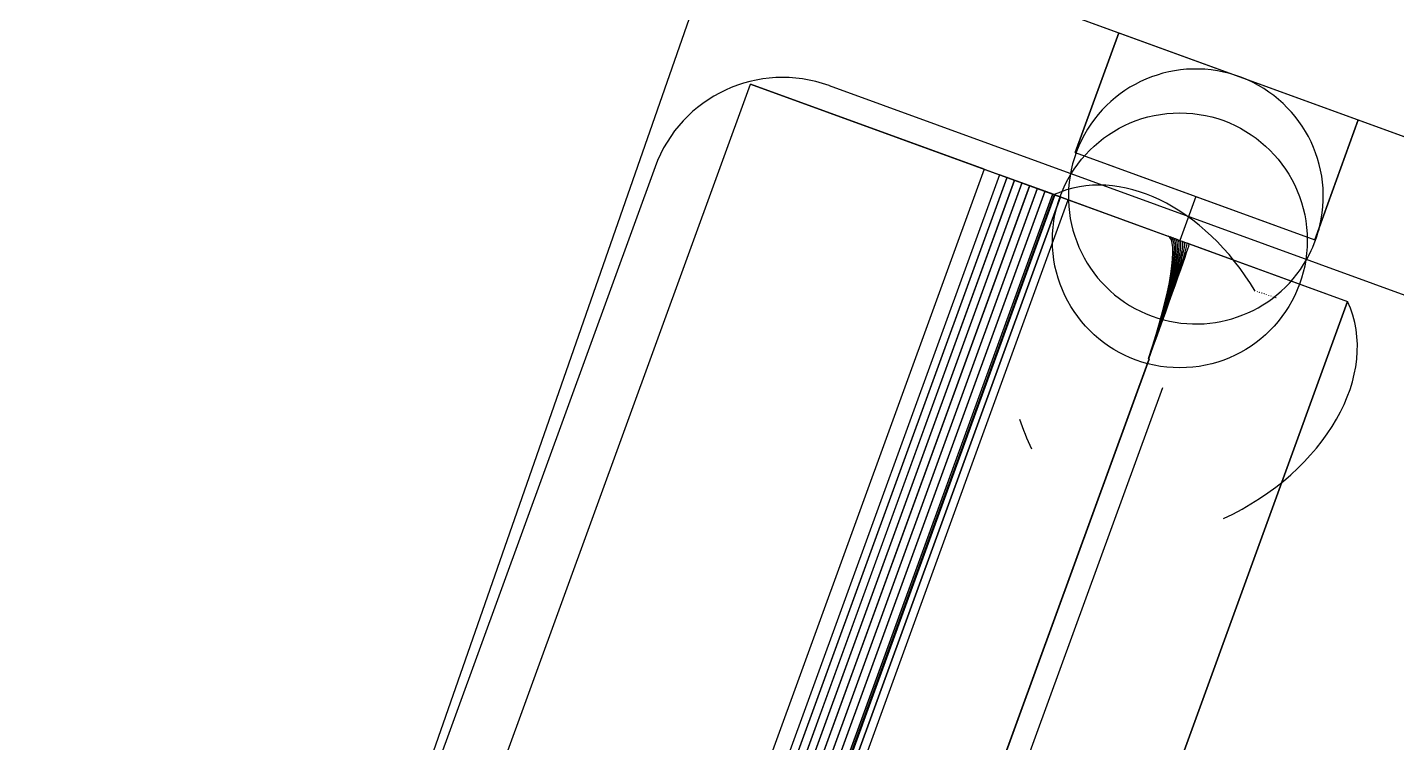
# Model space of a CAD drawing. Header units: millimetres. Extents: x -21.3 to 20, y -24.1 to 23.1.
# Drawn here: x -21.28 to -13.22, y 13.65 to 17.86 of the extents above; entities that cross this region are included whole.
import ezdxf

# ---------------------------------------------------------------- set-up
doc = ezdxf.new("R2010")
doc.units = ezdxf.units.MM

msp = doc.modelspace()

# ---------------------------------------------------------------- linework, layer by layer
for p, q in [((-16.41037442567893, 20.697196357189213, -6.2), (-21.275611877402007, 6.75641981282887, -6.2)), ((-16.41037442567893, 20.697196357189213), (-21.275611877402007, 6.75641981282887)), ((-16.41037442567893, 20.697196357189213, -6.2), (-21.275611877402007, 6.75641981282887, -6.2)), ((-16.41037442567893, 20.697196357189213), (-21.275611877402007, 6.75641981282887)), ((-16.405317479289188, 18.395322738227232), (-14.852777828016457, 17.83024451764593)), ((-16.405317479289188, 18.395322738227232), (-14.852777828016457, 17.83024451764593)), ((-16.405317479289188, 18.395322738227225, -5.850000100000036), (-11.894792899516828, 16.753626050264018, -5.850000100000036)), ((-16.405317479289188, 18.395322738227225, -5.850000100000036), (-11.894792899516828, 16.753626050264018, -5.850000100000036)), ((-15.109292935229034, 17.125475052829778), (-14.85277782773498, 17.83024451841928)), ((-14.852777827690385, 17.83024451854075, -5.2000000998098015), (-15.109292935184438, 17.12547505295124, -5.200000099828464)), ((-15.109292935229034, 17.125475052829778), (-14.85277782773498, 17.83024451841928)), ((-14.852777827690385, 17.83024451854075, -5.2000000998098015), (-15.109292935184438, 17.12547505295124, -5.200000099828464)), ((-14.852777827690385, 17.83024451854075, -5.2000000998098015), (-14.852777827734979, 17.83024451841928)), ((-14.852777827690385, 17.83024451854075, -5.2000000998098015), (-14.852777827734979, 17.83024451841928)), ((-14.852777827690385, 17.83024451854075, -5.2000000998098015), (-13.443238896511376, 17.317214303552642, -5.200000099809697)), ((-14.852777827690385, 17.83024451854075, -5.2000000998098015), (-13.443238896511376, 17.317214303552642, -5.200000099809697)), ((-19.858983987498004, 9.728896819536786, -6.200000000000001), (-17.020216797894953, 17.528345572059827, -6.200000000000001)), ((-19.858983987498004, 9.728896819536786, -6.200000000000001), (-17.020216797894953, 17.528345572059827, -6.200000000000001)), ((-17.02021679789495, 17.528345572059823, -6.2), (-13.506875896893725, 16.249594061265377, -6.2)), ((-15.644837839510636, 17.02774857037187, 2.1007586834577117), (-17.02021679789495, 17.528345572059827, -6.200000000000003)), ((-15.644837839510636, 17.02774857037187, 2.1007586834577117), (-17.02021679789495, 17.528345572059827, -6.200000000000003)), ((-17.02021679789495, 17.528345572059823, -6.2), (-13.506875896893725, 16.249594061265377, -6.2)), ((-16.556558430019106, 17.51921439315597), (-8.193294105024522, 14.475235117557519)), ((-16.556558430019106, 17.51921439315597), (-16.556558430019106, 17.51921439315597, 5.8)), ((-16.556558430019106, 17.51921439315597, 5.8), (-8.193294105024522, 14.475235117557519, 5.8)), ((-16.556558430019106, 17.51921439315597), (-8.193294105024522, 14.475235117557519)), ((-16.556558430019106, 17.51921439315597), (-16.556558430019106, 17.51921439315597, 5.8)), ((-16.556558430019106, 17.51921439315597, 5.8), (-8.193294105024522, 14.475235117557519, 5.8)), ((-13.699754004050023, 16.61244483784167), (-13.44323889655597, 17.31721430343118)), ((-13.699754004050023, 16.61244483784167), (-13.44323889655597, 17.31721430343118)), ((-13.443238896511374, 17.317214303552646, -5.200000099809695), (-13.699754004005428, 16.61244483796314, -5.200000099828357)), ((-13.443238896511374, 17.317214303552646, -5.200000099809695), (-13.699754004005428, 16.61244483796314, -5.200000099828357)), ((-13.443238896837594, 17.317214302657426), (-11.89479289951682, 16.753626050264025)), ((-13.443238896511374, 17.317214303552646, -5.200000099809695), (-13.443238896555968, 17.31721430343118)), ((-13.443238896511374, 17.317214303552646, -5.200000099809695), (-13.443238896555968, 17.31721430343118)), ((-13.443238896837594, 17.317214302657426), (-11.89479289951682, 16.753626050264025)), ((-15.109292935229035, 17.125475052829778), (-13.699754004050021, 16.61244483784167)), ((-15.109292935184438, 17.125475052951245, -5.200000099828462), (-14.399497609485522, 16.867130681975784, -5.200000099828409)), ((-15.109292935184438, 17.125475052951245, -5.200000099828462), (-15.109292935229032, 17.125475052829778)), ((-15.109292935229035, 17.125475052829778), (-13.699754004050021, 16.61244483784167)), ((-15.109292935184438, 17.125475052951245, -5.200000099828462), (-15.109292935229032, 17.125475052829778)), ((-15.109292935184438, 17.125475052951245, -5.200000099828462), (-14.399497609485522, 16.867130681975784, -5.200000099828409)), ((-17.581928641308366, 17.041076411187777), (-19.976069644588048, 10.463228065686419)), ((-17.581928641308366, 17.041076411187777), (-19.976069644588048, 10.463228065686419)), ((-17.581928641308366, 17.041076411187777, 5.8), (-19.976069644588048, 10.463228065686419, 5.8)), ((-17.581928641308366, 17.041076411187777, 5.8), (-19.976069644588048, 10.463228065686419, 5.8)), ((-15.644837839510641, 17.027748570371873, 2.1007586834577117), (-18.483605029113694, 9.22829981784883, 2.100758683457702)), ((-15.644837839510641, 17.027748570371873, 2.1007586834577117), (-18.483605029113694, 9.22829981784883, 2.100758683457702)), ((-17.581928641308366, 17.041076411187777), (-17.581928641308366, 17.041076411187777, 5.8)), ((-17.581928641308366, 17.041076411187777), (-17.581928641308366, 17.041076411187777, 5.8)), ((-15.644837839510641, 17.027748570371873, 2.1007586834577117), (-15.228400379231395, 16.876177730396815, 2.0226170035075945)), ((-15.644837839510641, 17.027748570371873, 2.1007586834577117), (-15.228400379231395, 16.876177730396815, 2.0226170035075945)), ((-15.555091088369045, 16.995083424334236, 2.6424029476144266), (-18.393858277972093, 9.195634671811193, 2.642402947614417)), ((-15.555091088369045, 16.995083424334236, 2.6424029476144266), (-18.393858277972093, 9.195634671811193, 2.642402947614417)), ((-15.511335521382064, 16.979157700367534, 2.6219251169965387), (-18.350102710985112, 9.17970894784449, 2.621925116996529)), ((-15.511335521382064, 16.979157700367534, 2.6219251169965387), (-18.350102710985112, 9.17970894784449, 2.621925116996529)), ((-18.348326526103293, 9.179062469416953, 2.6338592215535703), (-15.509559336500244, 16.978511221939996, 2.63385922155358)), ((-18.348326526103293, 9.179062469416953, 2.6338592215535703), (-15.509559336500244, 16.978511221939996, 2.63385922155358)), ((-15.467250784255809, 16.963112168268125, 2.6022630539006464), (-18.306017973858857, 9.163663415745082, 2.6022630539006366)), ((-15.467250784255809, 16.963112168268125, 2.6022630539006464), (-18.306017973858857, 9.163663415745082, 2.6022630539006366)), ((-18.30443777759061, 9.163088271339143, 2.614228328963761), (-15.465670587987562, 16.962537023862186, 2.6142283289637707)), ((-18.30443777759061, 9.163088271339143, 2.614228328963761), (-15.465670587987562, 16.962537023862186, 2.6142283289637707)), ((-15.422850305628272, 16.946951715660532, 2.58342274758164), (-18.26161749523132, 9.14750296313749, 2.58342274758163)), ((-15.422850305628272, 16.946951715660532, 2.58342274758164), (-18.26161749523132, 9.14750296313749, 2.58342274758163)), ((-18.26023376891974, 9.146999327947702, 2.5954155484121424), (-15.421466579316691, 16.946448080470745, 2.595415548412152)), ((-18.26023376891974, 9.146999327947702, 2.5954155484121424), (-15.421466579316691, 16.946448080470745, 2.595415548412152)), ((-15.378147610315354, 16.930681265175156, 2.565409936979333), (-18.216914799918403, 9.131232512652113, 2.5654099369793233)), ((-15.378147610315354, 16.930681265175156, 2.565409936979333), (-18.216914799918403, 9.131232512652113, 2.5654099369793233)), ((-18.215727965059934, 9.130800540090641, 2.577426610453914), (-15.376960775456885, 16.930249292613684, 2.577426610453924)), ((-18.215727965059934, 9.130800540090641, 2.577426610453914), (-15.376960775456885, 16.930249292613684, 2.577426610453924)), ((-15.232817032056028, 16.877785260560064, 4.5874081078910685), (-15.555091088369045, 16.995083424334233, 2.6424029476144266)), ((-15.555091088369045, 16.995083424334236, 2.6424029476144266), (-15.50955933650024, 16.978511221939996, 2.633859221553581)), ((-15.555091088369045, 16.995083424334236, 2.6424029476144266), (-15.50955933650024, 16.978511221939996, 2.633859221553581)), ((-15.232817032056028, 16.877785260560064, 4.5874081078910685), (-15.555091088369045, 16.995083424334233, 2.6424029476144266)), ((-15.509559336500239, 16.978511221939996, 2.63385922155358), (-15.51133552138206, 16.979157700367534, 2.621925116996538)), ((-15.511335521382064, 16.979157700367534, 2.6219251169965387), (-15.465670587987564, 16.962537023862186, 2.6142283289637716)), ((-15.511335521382064, 16.979157700367534, 2.6219251169965387), (-15.465670587987564, 16.962537023862186, 2.6142283289637716)), ((-15.509559336500239, 16.978511221939996, 2.63385922155358), (-15.51133552138206, 16.979157700367534, 2.621925116996538)), ((-15.465670587987564, 16.962537023862186, 2.6142283289637698), (-15.467250784255809, 16.963112168268125, 2.6022630539006464)), ((-15.467250784255809, 16.963112168268125, 2.6022630539006464), (-15.421466579316693, 16.946448080470745, 2.595415548412152)), ((-15.467250784255809, 16.963112168268125, 2.6022630539006464), (-15.421466579316693, 16.946448080470745, 2.595415548412152)), ((-15.465670587987564, 16.962537023862186, 2.6142283289637698), (-15.467250784255809, 16.963112168268125, 2.6022630539006464)), ((-15.421466579316693, 16.94644808047074, 2.595415548412152), (-15.42285030562827, 16.94695171566053, 2.58342274758164)), ((-15.422850305628272, 16.946951715660532, 2.58342274758164), (-15.376960775456885, 16.930249292613688, 2.5774266104539247)), ((-15.422850305628272, 16.946951715660532, 2.58342274758164), (-15.376960775456885, 16.930249292613688, 2.5774266104539247)), ((-15.421466579316693, 16.94644808047074, 2.595415548412152), (-15.42285030562827, 16.94695171566053, 2.58342274758164)), ((-15.376960775456883, 16.930249292613684, 2.5774266104539247), (-15.378147610315354, 16.930681265175156, 2.565409936979334)), ((-15.378147610315354, 16.930681265175156, 2.565409936979333), (-15.332166733307128, 16.913945594598708, 2.560266994693852)), ((-15.378147610315354, 16.930681265175156, 2.565409936979333), (-15.332166733307128, 16.913945594598708, 2.560266994693852)), ((-15.376960775456883, 16.930249292613684, 2.5774266104539247), (-15.378147610315354, 16.930681265175156, 2.565409936979334)), ((-15.333156315191099, 16.914305772948843, 2.5482301089703308), (-18.171923504794147, 9.1148570204258, 2.54823010897032)), ((-15.333156315191099, 16.914305772948843, 2.5482301089703308), (-18.171923504794147, 9.1148570204258, 2.54823010897032)), ((-18.17093392291018, 9.114496842075665, 2.5602669946938414), (-15.332166733307131, 16.913945594598708, 2.560266994693852)), ((-18.17093392291018, 9.114496842075665, 2.5602669946938414), (-15.332166733307131, 16.913945594598708, 2.560266994693852)), ((-15.287890125039835, 16.89783022711515, 2.531888496696669), (-18.126657314642884, 9.098381474592108, 2.5318884966966584)), ((-15.287890125039835, 16.89783022711515, 2.531888496696669), (-18.126657314642884, 9.098381474592108, 2.5318884966966584)), ((-18.125865287169646, 9.098093200167126, 2.543941928117113), (-15.287098097566597, 16.89754195269017, 2.543941928117124)), ((-18.125865287169646, 9.098093200167126, 2.543941928117113), (-15.287098097566597, 16.89754195269017, 2.543941928117124)), ((-15.242362828381593, 16.881259646284942, 2.5163900779717503), (-18.08113001798464, 9.081810893761899, 2.5163900779717396)), ((-15.242362828381593, 16.881259646284942, 2.5163900779717503), (-18.08113001798464, 9.081810893761899, 2.5163900779717396)), ((-18.080535786181375, 9.081594611073255, 2.5284563834971534), (-15.241768596578327, 16.881043363596298, 2.528456383497164)), ((-18.080535786181375, 9.081594611073255, 2.5284563834971534), (-15.241768596578327, 16.881043363596298, 2.528456383497164)), ((-15.232817032056028, 16.877785260560064, 4.5874081078910685), (-18.07158422165908, 9.078336508037022, 4.587408107891058)), ((-15.232817032056028, 16.877785260560064, 4.5874081078910685), (-18.07158422165908, 9.078336508037022, 4.587408107891058)), ((-15.228400379231392, 16.87617773039681, 2.0226170035075937), (-18.067167568834446, 9.076728977873769, 2.022617003507583)), ((-15.228400379231392, 16.87617773039681, 2.0226170035075937), (-18.067167568834446, 9.076728977873769, 2.022617003507583)), ((-15.196588293271967, 16.864599078017662, 2.5017395737640546), (-18.035355482875016, 9.065150325494619, 2.501739573764044)), ((-15.196588293271967, 16.864599078017662, 2.5017395737640546), (-18.035355482875016, 9.065150325494619, 2.501739573764044)), ((-18.03495922775048, 9.065006100424116, 2.513815077880867), (-15.196192038147432, 16.86445485294716, 2.513815077880878)), ((-18.03495922775048, 9.065006100424116, 2.513815077880867), (-15.196192038147432, 16.86445485294716, 2.513815077880878)), ((-17.9892686748746, 9.048376099190131, 2.492756463273987), (-15.150501485271551, 16.847824851713174, 2.492756463273998)), ((-17.9892686748746, 9.048376099190131, 2.492756463273987), (-15.150501485271551, 16.847824851713174, 2.492756463273998)), ((-17.98914949493817, 9.04833272124075, 2.5000224711517767), (-15.150382305335121, 16.847781473763792, 2.5000224711517873)), ((-17.98914949493817, 9.04833272124075, 2.5000224711517767), (-15.150382305335121, 16.847781473763792, 2.5000224711517873)), ((-15.332166733307128, 16.913945594598708, 2.560266994693852), (-15.333156315191097, 16.914305772948843, 2.5482301089703316)), ((-15.333156315191099, 16.914305772948843, 2.5482301089703308), (-15.287098097566599, 16.89754195269017, 2.543941928117124)), ((-15.333156315191099, 16.914305772948843, 2.5482301089703308), (-15.287098097566599, 16.89754195269017, 2.543941928117124)), ((-15.332166733307128, 16.913945594598708, 2.560266994693852), (-15.333156315191097, 16.914305772948843, 2.5482301089703316)), ((-15.287098097566595, 16.897541952690165, 2.543941928117123), (-15.287890125039835, 16.897830227115147, 2.531888496696669)), ((-15.287890125039835, 16.89783022711515, 2.531888496696669), (-15.241768596578323, 16.881043363596298, 2.528456383497166)), ((-15.287890125039835, 16.89783022711515, 2.531888496696669), (-15.241768596578323, 16.881043363596298, 2.528456383497166)), ((-15.287098097566595, 16.897541952690165, 2.543941928117123), (-15.287890125039835, 16.897830227115147, 2.531888496696669)), ((-15.241768596578327, 16.881043363596298, 2.528456383497165), (-15.242362828381596, 16.881259646284942, 2.5163900779717503)), ((-15.242362828381593, 16.881259646284942, 2.5163900779717503), (-15.196192038147428, 16.86445485294716, 2.513815077880878)), ((-15.242362828381593, 16.881259646284942, 2.5163900779717503), (-15.196192038147428, 16.86445485294716, 2.513815077880878)), ((-15.241768596578327, 16.881043363596298, 2.528456383497165), (-15.242362828381596, 16.881259646284942, 2.5163900779717503)), ((-15.232817032056028, 16.877785260560064, 4.5874081078910685), (-14.562539650266324, 16.63382424488673, 4.461635079185887)), ((-15.232817032056028, 16.877785260560064, 4.5874081078910685), (-14.562539650266324, 16.63382424488673, 4.461635079185887)), ((-15.150501485271556, 16.847824851713177, 2.4927564632740022), (-15.228400379231395, 16.87617773039682, 2.0226170035075937)), ((-15.150501485271556, 16.847824851713177, 2.4927564632740022), (-15.228400379231395, 16.87617773039682, 2.0226170035075937)), ((-15.196192038147428, 16.864454852947155, 2.513815077880878), (-15.196588293271963, 16.864599078017662, 2.5017395737640555)), ((-15.196588293271967, 16.864599078017662, 2.5017395737640546), (-15.150382305335123, 16.84778147376379, 2.5000224711517864)), ((-15.196588293271967, 16.864599078017662, 2.5017395737640546), (-15.150382305335123, 16.84778147376379, 2.5000224711517864)), ((-15.196192038147428, 16.864454852947155, 2.513815077880878), (-15.196588293271963, 16.864599078017662, 2.5017395737640555)), ((-15.15038230533512, 16.847781473763785, 2.5000224711517873), (-15.150501485271551, 16.84782485171317, 2.4927564632740022)), ((-15.15038230533512, 16.847781473763785, 2.5000224711517873), (-15.150501485271551, 16.84782485171317, 2.4927564632740022)), ((-14.39949760930438, 16.867130682473455, -5.200000099688426), (-14.493553148718942, 16.608715211757325, -5.200000099683546)), ((-14.39949760930438, 16.867130682473455, -5.200000099688426), (-14.493553148718942, 16.608715211757325, -5.200000099683546)), ((-14.399497609485522, 16.867130681975784, -5.200000099828409), (-13.69975400400543, 16.61244483796314, -5.200000099828357)), ((-14.399497609485522, 16.867130681975784, -5.200000099828409), (-13.69975400400543, 16.61244483796314, -5.200000099828357)), ((-14.562539650266324, 16.63382424488673, 4.461635079185887), (-14.548770474237543, 16.62881267466188, 4.459314295569193)), ((-14.562539650266324, 16.63382424488673, 4.461635079185887), (-14.548770474237543, 16.62881267466188, 4.459314295569193)), ((-14.548770474237545, 16.628812674661884, 4.459314295569194), (-14.534965334707447, 16.623788014793035, 4.4572495929315155)), ((-14.548770474237545, 16.628812674661884, 4.459314295569194), (-14.534965334707447, 16.623788014793035, 4.4572495929315155)), ((-14.534965334707449, 16.623788014793032, 4.457249592931515), (-14.521128436855236, 16.618751795840247, 4.455441600201273)), ((-14.534965334707449, 16.623788014793032, 4.457249592931515), (-14.521128436855236, 16.618751795840247, 4.455441600201273)), ((-14.521128436855234, 16.618751795840247, 4.455441600201273), (-14.50726399553405, 16.613705551884607, 4.4538908681105704)), ((-14.521128436855234, 16.618751795840247, 4.455441600201273), (-14.50726399553405, 16.613705551884607, 4.4538908681105704)), ((-14.507263995534052, 16.613705551884603, 4.453890868110571), (-14.493376233987032, 16.6086508200609, 4.452597869027426)), ((-14.507263995534052, 16.613705551884603, 4.453890868110571), (-14.493376233987032, 16.6086508200609, 4.452597869027426)), ((-14.493376233987036, 16.608650820060905, 4.452597869027425), (-14.479469382560882, 16.603589140089422, 4.451562996811881)), ((-14.493376233987036, 16.608650820060905, 4.452597869027425), (-14.479469382560882, 16.603589140089422, 4.451562996811881)), ((-14.479469382560882, 16.603589140089426, 4.451562996811882), (-14.465547677417241, 16.598522053806906, 4.450786566696041)), ((-14.479469382560882, 16.603589140089426, 4.451562996811882), (-14.465547677417241, 16.598522053806906, 4.450786566696041)), ((-13.699754004012624, 16.61244483794353, -4.360590886240476), (-13.69975400405002, 16.61244483784167)), ((-13.699754004005426, 16.61244483796314, -5.200000099828359), (-13.69975400401109, 16.61244483794771, -4.5394093131362565)), ((-13.69975400401109, 16.61244483794771, -4.5394093131362565), (-13.699754004012624, 16.61244483794353, -4.360590886240476)), ((-13.699754004012624, 16.61244483794353, -4.360590886240476), (-13.69975400405002, 16.61244483784167)), ((-13.699754004005426, 16.61244483796314, -5.200000099828359), (-13.69975400401109, 16.61244483794771, -4.5394093131362565)), ((-13.69975400401109, 16.61244483794771, -4.5394093131362565), (-13.699754004012624, 16.61244483794353, -4.360590886240476)), ((-14.465547677417238, 16.59852205380691, 4.450786566696041), (-14.451615359242385, 16.59345110469694, 4.450268815188039)), ((-14.465547677417238, 16.59852205380691, 4.450786566696041), (-14.451615359242385, 16.59345110469694, 4.450268815188039)), ((-14.451615359242385, 16.593451104696936, 4.450268815188039), (-14.437676671955382, 16.588377837419724, 4.450009900000001)), ((-14.451615359242385, 16.593451104696936, 4.450268815188039), (-14.437676671955382, 16.588377837419724, 4.450009900000001)), ((-14.437676671955385, 16.58837783741972, 4.450009900000001), (-13.50687589689374, 16.249594061265373, 4.450009900000003)), ((-14.437676671955385, 16.58837783741972, 4.450009900000001), (-13.50687589689374, 16.249594061265373, 4.450009900000003)), ((-16.345643086496775, 8.45014530874234, -6.2), (-13.506875896893723, 16.249594061265384, -6.2)), ((-16.345643086496775, 8.45014530874234, -6.2), (-13.506875896893723, 16.249594061265384, -6.2)), ((-13.50687589689374, 16.249594061265373, 4.450009900000002), (-16.345643086496793, 8.450145308742332, 4.4500098999999915)), ((-13.50687589689374, 16.249594061265373, 4.450009900000002), (-16.345643086496793, 8.450145308742332, 4.4500098999999915)), ((-13.506875896893739, 16.24959406126537, 4.450009900000002), (-13.506875896893725, 16.24959406126538, -6.200000000000001)), ((-13.506875896893739, 16.24959406126537, 4.450009900000002), (-13.506875896893725, 16.24959406126538, -6.200000000000001)), ((-14.676574373200365, 15.910640770073886, 5.289640601753751), (-17.023809128555854, 9.46166628157558, 5.289640601753742)), ((-14.676574373200365, 15.910640770073886, 5.289640601753751), (-17.023809128555854, 9.46166628157558, 5.289640601753742)), ((-14.676404466252258, 15.910578929002188, 5.289640287188101), (-17.023639221607752, 9.46160444050387, 5.289640287188092)), ((-14.676404466252258, 15.910578929002188, 5.289640287188101), (-17.023639221607752, 9.46160444050387, 5.289640287188092)), ((-14.67623458002295, 15.910517095471501, 5.28964312826087), (-17.023469335378444, 9.461542606973186, 5.289643128260861)), ((-14.67623458002295, 15.910517095471501, 5.28964312826087), (-17.023469335378444, 9.461542606973186, 5.289643128260861)), ((-14.676064766261435, 15.910455288316939, 5.28964912410664), (-17.023299521616927, 9.46148079981863, 5.2896491241066315)), ((-14.676064766261435, 15.910455288316939, 5.28964912410664), (-17.023299521616927, 9.46148079981863, 5.2896491241066315)), ((-14.675895076694642, 15.91039352636556, 5.2896582728990165), (-17.02312983205013, 9.461419037867252, 5.289658272899008)), ((-14.675895076694642, 15.91039352636556, 5.2896582728990165), (-17.02312983205013, 9.461419037867252, 5.289658272899008)), ((-14.675725563011644, 15.91033182843065, 5.28967057185119), (-17.022960318367133, 9.461357339932341, 5.289670571851181)), ((-14.675725563011644, 15.91033182843065, 5.28967057185119), (-17.022960318367133, 9.461357339932341, 5.289670571851181)), ((-14.675556276847963, 15.910270213306, 5.289686017216778), (-17.022791032203457, 9.461295724807684, 5.289686017216769)), ((-14.675556276847963, 15.910270213306, 5.289686017216778), (-17.022791032203457, 9.461295724807684, 5.289686017216769)), ((-14.675387269769795, 15.910208699760148, 5.289704604290977), (-17.02262202512528, 9.461234211261857, 5.289704604290968)), ((-14.675387269769795, 15.910208699760148, 5.289704604290977), (-17.02262202512528, 9.461234211261857, 5.289704604290968)), ((-14.67521859325834, 15.910147306530764, 5.28972632741198), (-17.022453348613826, 9.46117281803247, 5.289726327411971)), ((-14.67521859325834, 15.910147306530764, 5.28972632741198), (-17.022453348613826, 9.46117281803247, 5.289726327411971)), ((-14.675050298694085, 15.9100860523188, 5.289751179962716), (-17.02228505404958, 9.461111563820486, 5.289751179962707)), ((-14.675050298694085, 15.9100860523188, 5.289751179962716), (-17.02228505404958, 9.461111563820486, 5.289751179962707)), ((-14.596337723113356, 15.741585272551806, 5.2999998999999995), (-16.853677509465633, 9.539595181512393, 5.2999998999999915)), ((-14.596337723113356, 15.741585272551806, 5.2999998999999995), (-16.853677509465633, 9.539595181512393, 5.2999998999999915)), ((-14.59631892926094, 15.741578432148941, 5.2999998999999995), (-16.853658715613218, 9.539588341109528, 5.2999998999999915)), ((-14.59631892926094, 15.741578432148941, 5.2999998999999995), (-16.853658715613218, 9.539588341109528, 5.2999998999999915)), ((-14.596337723113356, 15.741585272551806, 5.2999999), (-14.59631892926094, 15.741578432148941, 5.2999999)), ((-14.596337723113356, 15.741585272551806, 5.2999999), (-14.59631892926094, 15.741578432148941, 5.2999999))]:
    msp.add_line(p, q)
msp.add_circle((-14.49355314871894, 16.608715211757332, -4.450000099683545), 0.75)
msp.add_circle((-14.49355314871894, 16.608715211757332, -4.450000099683545), 0.75)
for centre, radius, start, end in [((-16.83017454467964, 16.767460296527243), 0.8, 70.00000000000004, 160.00000000000003), ((-16.83017454467964, 16.767460296527243), 0.8, 70.00000000000004, 160.00000000000003), ((-16.83017454467964, 16.767460296527243, 5.8), 0.8, 70.00000000000004, 160.00000000000003), ((-16.83017454467964, 16.767460296527243, 5.8), 0.8, 70.00000000000004, 160.00000000000003), ((-14.399497609299829, 16.867130682485964, -4.450000099688426), 0.75, -13.153356521746304, 250.00000000000003), ((-14.399497609299829, 16.867130682485964, -4.450000099688426), 0.75, -13.153356521746304, 250.00000000000003), ((-14.399497609299829, 16.867130682485964, -4.450000099688426), 0.75, -26.846643478244378, -13.153356521746304), ((-14.399497609299829, 16.867130682485964, -4.450000099688426), 0.75, -26.846643478244378, -13.153356521746304), ((-14.399497609299829, 16.867130682485964, -4.450000099688426), 0.75, -109.99999999999997, -26.846643478244378), ((-14.399497609299829, 16.867130682485964, -4.450000099688426), 0.75, -109.99999999999997, -26.846643478244378)]:
    msp.add_arc(centre, radius, start, end)
for centre, major_axis, ratio, start_param, end_param in [((-14.736935896208623, 15.792758822550695, 4.439808893355954), (0.49588113584740556, -1.0850264380093713, -0.14759921453511438), 0.7071067811865476, 1.7260298537821215, 3.141592653589793), ((-14.736935896208623, 15.792758822550695, 4.439808893355954), (0.49588113584740556, -1.0850264380093713, -0.14759921453511438), 0.7071067811865476, 1.7260298537821215, 3.141592653589793), ((-14.853253351891707, 15.835094914144914, 4.461635079185886), (0.13183338358092336, -0.04798342750605597, 0.8383648208141148), 0.9999619230641713, 0.1573579654271029, 1.5707963267948966), ((-14.853253351891707, 15.835094914144914, 4.461635079185886), (0.13183338358092336, -0.04798342750605597, 0.8383648208141148), 0.9999619230641713, 0.1573579654271029, 1.5707963267948966), ((-14.83948417586293, 15.83008334392007, 4.459314295569192), (0.11806420755214904, -0.042971857281210404, 0.8406856044308079), 0.9999619230641713, 0.15735796542710112, 1.5707953044077918), ((-14.83948417586293, 15.83008334392007, 4.459314295569192), (0.11806420755214904, -0.042971857281210404, 0.8406856044308079), 0.9999619230641713, 0.15735796542710112, 1.5707953044077918), ((-14.825679036332831, 15.825058684051221, 4.457249592931515), (0.10425906802204073, -0.03794719741235926, 0.8427503070684872), 0.9999619230641713, 0.15735796542712777, 1.5707953044077918), ((-14.825679036332831, 15.825058684051221, 4.457249592931515), (0.10425906802204073, -0.03794719741235926, 0.8427503070684872), 0.9999619230641713, 0.15735796542712777, 1.5707953044077918), ((-14.811842138480612, 15.820022465098432, 4.455441600201272), (0.09042217016983259, -0.032910978459573546, 0.8445582997987278), 0.9999619230641713, 0.157357965427102, 1.570795304407791), ((-14.811842138480612, 15.820022465098432, 4.455441600201272), (0.09042217016983259, -0.032910978459573546, 0.8445582997987278), 0.9999619230641713, 0.157357965427102, 1.570795304407791), ((-14.797977697159437, 15.814976221142793, 4.453890868110571), (0.0765577288486515, -0.02786473450393325, 0.8461090318894299), 0.9999619230641713, 0.1573579654270958, 1.5707953044077918), ((-14.797977697159437, 15.814976221142793, 4.453890868110571), (0.0765577288486515, -0.02786473450393325, 0.8461090318894299), 0.9999619230641713, 0.1573579654270958, 1.5707953044077918), ((-14.784089935612409, 15.809921489319088, 4.452597869027424), (0.06266996730163171, -0.022810002680231305, 0.847402030972576), 0.9999619230641713, 0.1573579654270878, 1.5707953044077918), ((-14.784089935612409, 15.809921489319088, 4.452597869027424), (0.06266996730163171, -0.022810002680231305, 0.847402030972576), 0.9999619230641713, 0.1573579654270878, 1.5707953044077918), ((-14.770183084186263, 15.804859809347608, 4.451562996811881), (0.048763115875474286, -0.01774832270874751, 0.8484369031881202), 0.9999619230641713, 0.15735796542710911, 1.5707953044077918), ((-14.770183084186263, 15.804859809347608, 4.451562996811881), (0.048763115875474286, -0.01774832270874751, 0.8484369031881202), 0.9999619230641713, 0.15735796542710911, 1.5707953044077918), ((-14.756261379042618, 15.799792723065092, 4.450786566696039), (0.03484141073184226, -0.012681236426234761, 0.8492133333039604), 0.9999619230641713, 0.157357965427102, 1.570795304407791), ((-14.756261379042618, 15.799792723065092, 4.450786566696039), (0.03484141073184226, -0.012681236426234761, 0.8492133333039604), 0.9999619230641713, 0.157357965427102, 1.570795304407791), ((-14.74232906086777, 15.794721773955121, 4.450268815188038), (0.02090909255698498, -0.00761028731626069, 0.8497310848119621), 0.9999619230641713, 0.15735796542710645, 1.5707953044077918), ((-14.74232906086777, 15.794721773955121, 4.450268815188038), (0.02090909255698498, -0.00761028731626069, 0.8497310848119621), 0.9999619230641713, 0.15735796542710645, 1.5707953044077918), ((-14.728390373580767, 15.789648506677906, 4.4500099), (0.0069704052699839205, -0.0025370200390475725, 0.84999), 0.9999619230641713, 0.15735796542710379, 1.5707953044077918), ((-14.728390373580767, 15.789648506677906, 4.4500099), (0.0069704052699839205, -0.0025370200390475725, 0.84999), 0.9999619230641713, 0.15735796542710379, 1.5707953044077918), ((-14.722826488680356, 15.787623418187273, 4.439651735615796), (0.49818194563966234, -1.0858638642884608, -0.1329677309395461), 0.7071067811865476, 1.72602985378213, 1.7281542922219997), ((-14.722826488680356, 15.787623418187273, 4.439651735615796), (0.49818194563966234, -1.0858638642884608, -0.1329677309395461), 0.7071067811865476, 1.72602985378213, 1.7281542922219997), ((-14.708716652712363, 15.782487857884544, 4.4397566482608894), (0.5002424501755582, -1.0866138266070975, -0.11829574408504627), 0.7071067811865476, 1.7260298537821277, 1.728154292221998), ((-14.708716652712363, 15.782487857884544, 4.4397566482608894), (0.5002424501755582, -1.0866138266070975, -0.11829574408504627), 0.7071067811865476, 1.7260298537821277, 1.728154292221998), ((-14.694610686297354, 15.777353705983924, 4.440123599333827), (0.5020620218054511, -1.0872760965194939, -0.10358772320094158), 0.7071067811865476, 1.7260298537821235, 1.7281542922220245), ((-14.694610686297354, 15.777353705983924, 4.440123599333827), (0.5020620218054511, -1.0872760965194939, -0.10358772320094158), 0.7071067811865476, 1.7260298537821235, 1.7281542922220245), ((-14.680512886249359, 15.772222526397815, 4.440752477057755), (0.5036401062701962, -1.087850472291819, -0.08884814849287302), 0.7071067811865476, 1.726029853782123, 1.7281542922219986), ((-14.680512886249359, 15.772222526397815, 4.440752477057755), (0.5036401062701962, -1.087850472291819, -0.08884814849287302), 0.7071067811865476, 1.726029853782123, 1.7281542922219986), ((-14.666427546894832, 15.76709588213323, 4.4416430898704276), (0.504976222869978, -1.0883367789636487, -0.07408150977808223), 0.7071067811865476, 1.7260298537821215, 1.7281542922219923), ((-14.666427546894832, 15.76709588213323, 4.4416430898704276), (0.504976222869978, -1.0883367789636487, -0.07408150977808223), 0.7071067811865476, 1.7260298537821215, 1.7281542922219923), ((-14.652358958764596, 15.761975334815673, 4.442795166482556), (0.5060699646107377, -1.0887348684012597, -0.05929230511776933), 0.7071067811865476, 1.7260298537821277, 1.728154292221985), ((-14.652358958764596, 15.761975334815673, 4.442795166482556), (0.5060699646107377, -1.0887348684012597, -0.05929230511776933), 0.7071067811865476, 1.7260298537821277, 1.728154292221985), ((-14.638311407286876, 15.75686244421346, 4.444208355960442), (0.5069209983281447, -1.0890446193427528, -0.0444850394469401), 0.7071067811865476, 1.7260298537821082, 1.7281542922220055), ((-14.638311407286876, 15.75686244421346, 4.444208355960442), (0.5069209983281447, -1.0890446193427528, -0.0444850394469401), 0.7071067811865476, 1.7260298537821082, 1.7281542922220055), ((-14.624289171481935, 15.751758767762603, 4.445882227832881), (0.5075290647890851, -1.089265937434991, -0.029664223202159057), 0.7071067811865476, 1.726029853782115, 1.7281542922219986), ((-14.624289171481935, 15.751758767762603, 4.445882227832881), (0.5075290647890851, -1.089265937434991, -0.029664223202159057), 0.7071067811865476, 1.726029853782115, 1.7281542922219986), ((-14.596318929260937, 15.741578432148945, 4.4500099), (-1.0894430323671995, -0.5080156291164288), 0.7071067811865476, 1.5707963267948966, 3.141592653589793), ((-14.596318929260937, 15.741578432148945, 4.4500099), (-1.0894430323671995, -0.5080156291164288), 0.7071067811865476, 1.5707963267948966, 3.141592653589793), ((-14.610296522658631, 15.746665860092378, 4.447816272222286), (0.5078939787706245, -1.0893987552623383, -0.014834370947626869), 0.7071067811865476, 1.7260298537821261, 1.7281542922220028), ((-14.610296522658631, 15.746665860092378, 4.447816272222286), (0.5078939787706245, -1.0893987552623383, -0.014834370947626869), 0.7071067811865476, 1.7260298537821261, 1.7281542922220028), ((-14.596337723113352, 15.74158527255181, 4.4500099), (0.5080156291164288, -1.0894430323671995), 0.7071067811865476, 4.555031014957585, 4.71238898038469), ((-14.596337723113352, 15.74158527255181, 4.4500099), (0.5080156291164288, -1.0894430323671995), 0.7071067811865476, 4.555031014957585, 4.71238898038469)]:
    msp.add_ellipse(centre, major_axis=major_axis, ratio=ratio, start_param=start_param, end_param=end_param)
for points in [[(-14.677491241635169, 15.912872699545261, 5.289641702873822), (-14.677359940599398, 15.912553733055393, 5.289641767537622), (-14.677228744578946, 15.912234804522559, 5.289641757994325), (-14.67709765452229, 15.911915915045348, 5.28964167437255), (-14.676966671386376, 15.911597065734032, 5.289641516803266), (-14.676835796136672, 15.911278257710556, 5.289641285419821), (-14.676705029747207, 15.910959492108638, 5.28964098035798), (-14.676574373200616, 15.910640770073776, 5.289640601755963)], [(-14.677491241635169, 15.912872699545261, 5.289641702873822), (-14.677359940599398, 15.912553733055393, 5.289641767537622), (-14.677228744578946, 15.912234804522559, 5.289641757994325), (-14.67709765452229, 15.911915915045348, 5.28964167437255), (-14.676966671386376, 15.911597065734032, 5.289641516803266), (-14.676835796136672, 15.911278257710556, 5.289641285419821), (-14.676705029747207, 15.910959492108638, 5.28964098035798), (-14.676574373200616, 15.910640770073776, 5.289640601755963)], [(-14.67732112018442, 15.912810780400967, 5.289613029038668), (-14.677189853480975, 15.912491826407049, 5.28961715095091), (-14.677058690559878, 15.912172909921395, 5.289621196718548), (-14.676927632371536, 15.911854032043308, 5.2896251664480705), (-14.676796679874855, 15.911535193883765, 5.289629060248104), (-14.676665834037314, 15.911216396565443, 5.289632878229444), (-14.676535095834975, 15.910897641222796, 5.289636620505098), (-14.676404466252551, 15.910578929002096, 5.289640287190307)], [(-14.67732112018442, 15.912810780400967, 5.289613029038668), (-14.677189853480975, 15.912491826407049, 5.28961715095091), (-14.677058690559878, 15.912172909921395, 5.289621196718548), (-14.676927632371536, 15.911854032043308, 5.2896251664480705), (-14.676796679874855, 15.911535193883765, 5.289629060248104), (-14.676665834037314, 15.911216396565443, 5.289632878229444), (-14.676535095834975, 15.910897641222796, 5.289636620505098), (-14.676404466252551, 15.910578929002096, 5.289640287190307)], [(-14.67715055439604, 15.912748699531033, 5.28958751914503), (-14.677019388558145, 15.91242978224917, 5.2895956970501405), (-14.676888325238044, 15.91211090201531, 5.289603796896333), (-14.6767573653877, 15.91179205992933, 5.289611818767936), (-14.676626509967635, 15.911473257102774, 5.289619762751197), (-14.676495759946938, 15.91115449465893, 5.28962762893433), (-14.676365116303348, 15.910835773732856, 5.289635417407542), (-14.676234580023278, 15.910517095471427, 5.289643128263073)], [(-14.67715055439604, 15.912748699531033, 5.28958751914503), (-14.677019388558145, 15.91242978224917, 5.2895956970501405), (-14.676888325238044, 15.91211090201531, 5.289603796896333), (-14.6767573653877, 15.91179205992933, 5.289611818767936), (-14.676626509967635, 15.911473257102774, 5.289619762751197), (-14.676495759946938, 15.91115449465893, 5.28962762893433), (-14.676365116303348, 15.910835773732856, 5.289635417407542), (-14.676234580023278, 15.910517095471427, 5.289643128263073)], [(-14.676979596225992, 15.912686475845817, 5.289565180963464), (-14.676848597756159, 15.912367619480946, 5.289577412370374), (-14.676717700508357, 15.912048799692464, 5.289589563827832), (-14.676586905435759, 15.911730017580677, 5.289601635397974), (-14.676456213500105, 15.911411274257585, 5.289613627144649), (-14.676325625671756, 15.911092570846932, 5.289625539133459), (-14.676195142929743, 15.910773908484245, 5.2896373714317875), (-14.6760647662618, 15.910455288316879, 5.289649124108837)], [(-14.676979596225992, 15.912686475845817, 5.289565180963464), (-14.676848597756159, 15.912367619480946, 5.289577412370374), (-14.676717700508357, 15.912048799692464, 5.289589563827832), (-14.676586905435759, 15.911730017580677, 5.289601635397974), (-14.676456213500105, 15.911411274257585, 5.289613627144649), (-14.676325625671756, 15.911092570846932, 5.289625539133459), (-14.676195142929743, 15.910773908484245, 5.2896373714317875), (-14.6760647662618, 15.910455288316879, 5.289649124108837)], [(-14.676808297749822, 15.91262412829931, 5.289546021298401), (-14.67667753309957, 15.912305357037805, 5.289562302481306), (-14.676546868344783, 15.911986621869861, 5.2895785018485775), (-14.676416304439469, 15.911667923896086, 5.289594619440139), (-14.676285842346239, 15.911349264228797, 5.289610655297427), (-14.676155483036336, 15.911030643992056, 5.289626609463406), (-14.676025227489703, 15.910712064321725, 5.28964248198262), (-14.675895076695038, 15.91039352636551, 5.289658272901208)], [(-14.676808297749822, 15.91262412829931, 5.289546021298401), (-14.67667753309957, 15.912305357037805, 5.289562302481306), (-14.676546868344783, 15.911986621869861, 5.2895785018485775), (-14.676416304439469, 15.911667923896086, 5.289594619440139), (-14.676285842346239, 15.911349264228797, 5.289610655297427), (-14.676155483036336, 15.911030643992056, 5.289626609463406), (-14.676025227489703, 15.910712064321725, 5.28964248198262), (-14.675895076695038, 15.91039352636551, 5.289658272901208)], [(-14.676636711146696, 15.912561675883161, 5.289530045986061), (-14.676506246696324, 15.912243013885483, 5.289550371985554), (-14.67637588078445, 15.911924387487463, 5.289570614328153), (-14.676245614365556, 15.911605797789893, 5.289590773031563), (-14.676115448402731, 15.911287245905257, 5.289610848114783), (-14.675985383867763, 15.910968732957816, 5.289630839598139), (-14.675855421741128, 15.910650260083631, 5.2896507475033125), (-14.675725563012074, 15.910331828430607, 5.289670571853374)], [(-14.676636711146696, 15.912561675883161, 5.289530045986061), (-14.676506246696324, 15.912243013885483, 5.289550371985554), (-14.67637588078445, 15.911924387487463, 5.289570614328153), (-14.676245614365556, 15.911605797789893, 5.289590773031563), (-14.676115448402731, 15.911287245905257, 5.289610848114783), (-14.675985383867763, 15.910968732957816, 5.289630839598139), (-14.675855421741128, 15.910650260083631, 5.2896507475033125), (-14.675725563012074, 15.910331828430607, 5.289670571853374)], [(-14.676464888683574, 15.912499137621033, 5.2895172598926745), (-14.676334790721937, 15.912180609014339, 5.289541624517259), (-14.676204789911838, 15.911862115502494, 5.289565903669175), (-14.676074887207864, 15.911543658186321, 5.289590097343896), (-14.675945083573247, 15.911225238178371, 5.289614205537987), (-14.675815379979898, 15.910906856602935, 5.28963822824912), (-14.675685777408479, 15.910588514596139, 5.289662165476113), (-14.675556276848429, 15.91027021330597, 5.289686017218958)], [(-14.676464888683574, 15.912499137621033, 5.2895172598926745), (-14.676334790721937, 15.912180609014339, 5.289541624517259), (-14.676204789911838, 15.911862115502494, 5.289565903669175), (-14.676074887207864, 15.911543658186321, 5.289590097343896), (-14.675945083573247, 15.911225238178371, 5.289614205537987), (-14.675815379979898, 15.910906856602935, 5.28963822824912), (-14.675685777408479, 15.910588514596139, 5.289662165476113), (-14.675556276848429, 15.91027021330597, 5.289686017218958)], [(-14.676292882699203, 15.912436532562594, 5.289507666913016), (-14.676163217403523, 15.912118161433433, 5.289536062740991), (-14.676033647842855, 15.911799824883541, 5.289564371306556), (-14.67590417497153, 15.911481524013656, 5.289592592582961), (-14.675774799752533, 15.911163259936234, 5.289620726544332), (-14.675645523157561, 15.910845033775495, 5.289648773165691), (-14.675516346167061, 15.91052684666749, 5.289676732422993), (-14.675387269770289, 15.910208699760123, 5.289704604293149)], [(-14.676292882699203, 15.912436532562594, 5.289507666913016), (-14.676163217403523, 15.912118161433433, 5.289536062740991), (-14.676033647842855, 15.911799824883541, 5.289564371306556), (-14.67590417497153, 15.911481524013656, 5.289592592582961), (-14.675774799752533, 15.911163259936234, 5.289620726544332), (-14.675645523157561, 15.910845033775495, 5.289648773165691), (-14.675516346167061, 15.91052684666749, 5.289676732422993), (-14.675387269770289, 15.910208699760123, 5.289704604293149)], [(-14.676120745588307, 15.912373879778027, 5.2895012699691915), (-14.67599157900401, 15.912055690164962, 5.2895336883509145), (-14.675862506709064, 15.911737534604995, 5.289566017707066), (-14.675733529657174, 15.91141941419863, 5.289598257988681), (-14.67560464881072, 15.911101330058099, 5.289630409147454), (-14.675475865140806, 15.91078328330741, 5.289662471135767), (-14.675347179627297, 15.910465275082391, 5.289694443906717), (-14.675218593258869, 15.91014730653076, 5.289726327414142)], [(-14.676120745588307, 15.912373879778027, 5.2895012699691915), (-14.67599157900401, 15.912055690164962, 5.2895336883509145), (-14.675862506709064, 15.911737534604995, 5.289566017707066), (-14.675733529657174, 15.91141941419863, 5.289598257988681), (-14.67560464881072, 15.911101330058099, 5.289630409147454), (-14.675475865140806, 15.91078328330741, 5.289662471135767), (-14.675347179627297, 15.910465275082391, 5.289694443906717), (-14.675218593258869, 15.91014730653076, 5.289726327414142)], [(-14.675948509832608, 15.91231120577864, 5.28949806539969), (-14.675819953487794, 15.911993332299062, 5.289534484109026), (-14.675691474884566, 15.911675455120953, 5.289570816383034), (-14.675563075063192, 15.9113575754826, 5.289607062097163), (-14.675434755073809, 15.9110396946365, 5.289643221127214), (-14.67530651597645, 15.910721813849346, 5.289679293349382), (-14.675178358841046, 15.910403934402002, 5.2897152786402915), (-14.67505028474745, 15.910086057589492, 5.289751176877042)], [(-14.675948509832608, 15.91231120577864, 5.28949806539969), (-14.675819953487794, 15.911993332299062, 5.289534484109026), (-14.675691474884566, 15.911675455120953, 5.289570816383034), (-14.675563075063192, 15.9113575754826, 5.289607062097163), (-14.675434755073809, 15.9110396946365, 5.289643221127214), (-14.67530651597645, 15.910721813849346, 5.289679293349382), (-14.675178358841046, 15.910403934402002, 5.2897152786402915), (-14.67505028474745, 15.910086057589492, 5.289751176877042)]]:
    msp.add_open_spline(points, degree=7)

doc.saveas('drawing.dxf')
